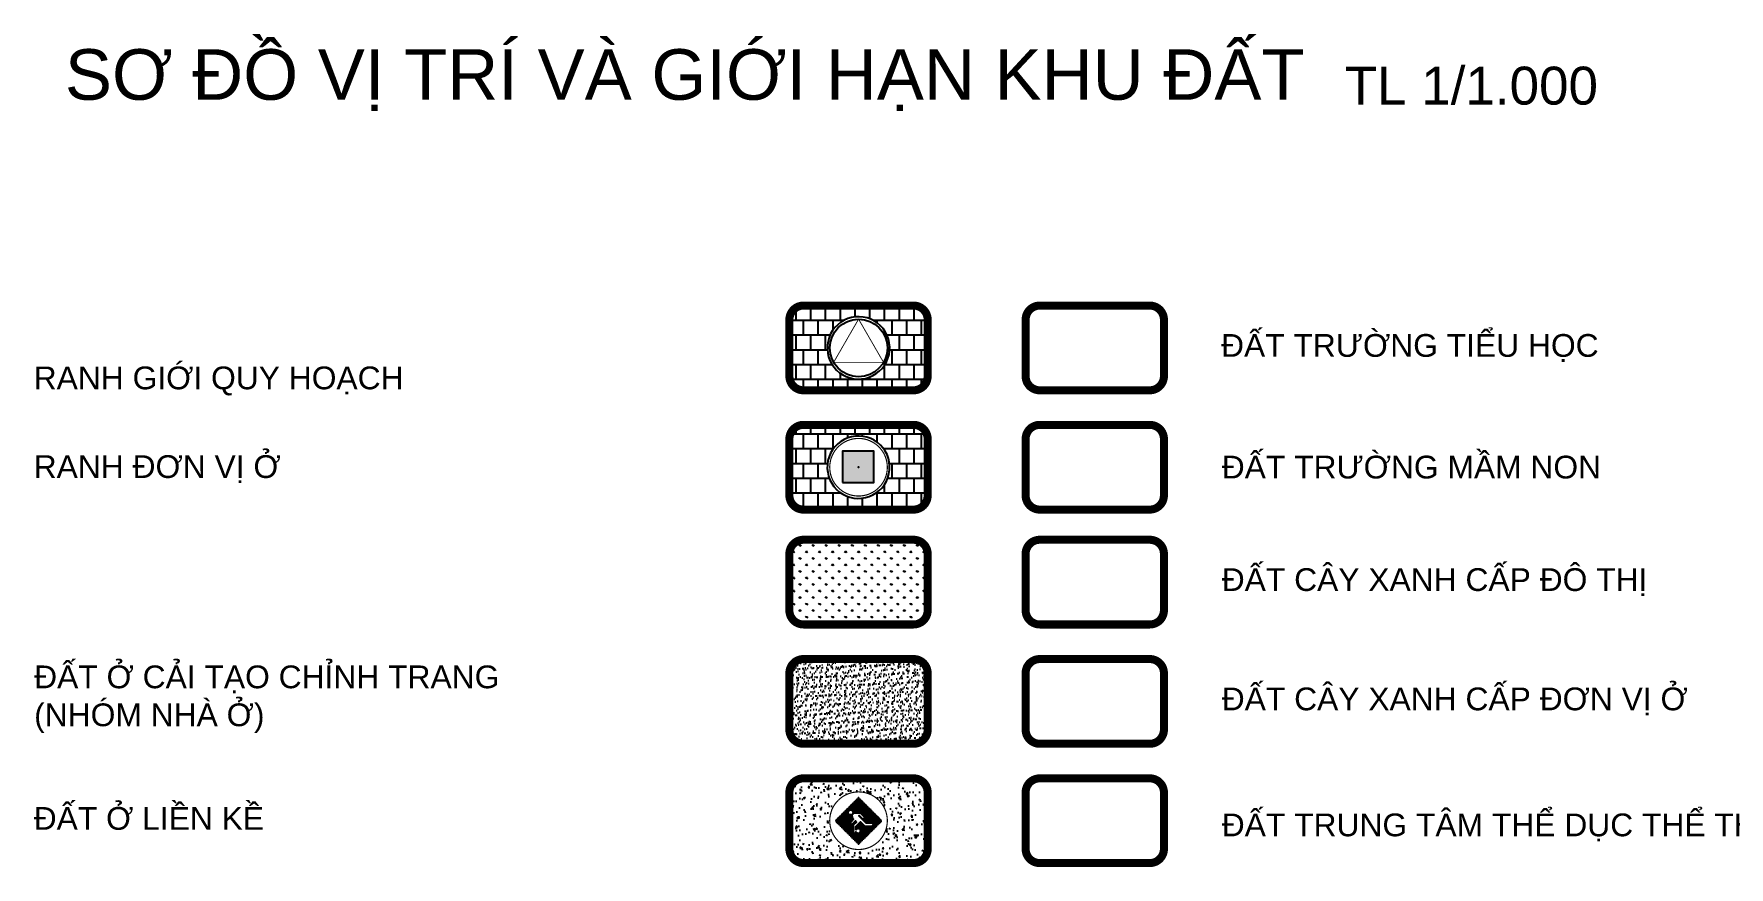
# Model space of a CAD drawing. Header units: millimetres. Extents: x 612557 to 613119, y 1207582 to 1207928.
# Drawn here: x 612713.2 to 612847.3, y 1207659.5 to 1207725.4 of the extents above; entities that cross this region are included whole.
import ezdxf

# ---------------------------------------------------------------- set-up
doc = ezdxf.new("R2010")
doc.units = ezdxf.units.MM
doc.header["$MEASUREMENT"] = 0
doc.set_wipeout_variables(frame=1)
doc.linetypes.add('ACAD_ISO03W100', pattern=[30, 12, -18])
doc.linetypes.add('HIDDEN', pattern=[0.375, 0.25, -0.125])
for name, color, linetype in [('0-KI HIEU CONG TRINH', 7, 'Continuous'), ('3a- Dat truong THCS_TH_MN', 15, 'Continuous'), ('4a- Dat cay xanh do thi', 72, 'Continuous'), ('4a-Dat cay xanh DVO', 76, 'Continuous'), ('4a-Dat trung tam TDTT', 94, 'Continuous'), ('VS 1.5', 7, 'ACAD_ISO03W100')]:
    doc.layers.add(name, color=color, linetype=linetype)
doc.layers.add('MASTER - TEXT GHI CHU', color=7, linetype='Continuous', lineweight=9)
doc.styles.add('arial', font='arial.ttf')
doc.styles.get("Standard").update_dxf_attribs({"font": 'arial.ttf'})

# ---------------------------------------------------------------- blocks, each defined once
blk = doc.blocks.new('TTTDTT')
blk.add_wipeout([(2.499999999972261, -2.2737367544323206e-13), (2.4802867532589525, 0.31333308390708225), (2.4214579027948284, 0.6217247179050531), (2.3244412146950713, 0.9203113817013246), (2.1907667000855335, 1.204384185240798), (2.022542485914983, 1.4694631307147725), (1.822421568533628, 1.7113677648026453), (1.5935599743543216, 1.926283106918035), (1.3395669874325906, 2.1108198137315677), (1.0644482289008015, 2.2620676311399146), (0.7725424859290799, 2.3776412907114803), (0.4684532864589533, 2.4557181267944523), (0.15697629882151937, 2.4950668210429834), (-0.15697629882151848, 2.4950668210429834), (-0.4684532864589524, 2.4557181267944523), (-0.772542485929079, 2.3776412907114803), (-1.0644482289008006, 2.2620676311399146), (-1.3395669874325897, 2.1108198137315677), (-1.5935599743543207, 1.926283106918035), (-1.8224215685336271, 1.7113677648026453), (-2.022542485914982, 1.4694631307147725), (-2.1907667000855326, 1.204384185240798), (-2.3244412146950704, 0.9203113817013246), (-2.4214579027948275, 0.6217247179050531), (-2.4802867532589516, 0.31333308390708225), (-2.49999999997226, -2.4158453015843406e-13), (-2.4802867532589516, -0.3133330839075512), (-2.4214579027948275, -0.6217247179055363), (-2.3244412146950704, -0.9203113817018078), (-2.1907667000855326, -1.204384185241267), (-2.022542485914982, -1.4694631307152406), (-1.8224215685336271, -1.7113677648031143), (-1.5935599743543207, -1.9262831069185036), (-1.3395669874325897, -2.1108198137320353), (-1.0644482289008006, -2.262067631140383), (-0.772542485929079, -2.377641290711949), (-0.4684532864589524, -2.455718126794921), (-0.15697629882151848, -2.4950668210434515), (0.15697629882151937, -2.4950668210434515), (0.4684532864589533, -2.455718126794921), (0.7725424859290799, -2.377641290711949), (1.0644482289008015, -2.262067631140383), (1.3395669874325906, -2.1108198137320353), (1.5935599743543216, -1.9262831069184898), (1.822421568533628, -1.7113677648031143), (2.022542485914983, -1.4694631307152264), (2.1907667000855335, -1.2043841852412522), (2.3244412146950713, -0.9203113817017936), (2.4214579027948284, -0.6217247179055221), (2.4802867532589525, -0.3133330839075361)])
at = {"linetype": 'ByBlock', "lineweight": -2}
h = blk.add_hatch(dxfattribs=at)
h.set_pattern_fill('ANSI31', color=3, scale=0.5658384673632142, angle=315, style=0)
h.set_pattern_definition([(0, (-50.18716865107081, -40.54351687902886), (2.829192336816071e-17, 0.07072980842040177), [])])
h.paths.add_polyline_path([(0, -2.042163254612348), (2.042163254612205, -2.415845301584341e-13), (0, 2.042163254611864), (-2.042163254612205, -2.415845301584341e-13)])
edge = h.paths.add_edge_path(flags=0)
edge.add_line((-0.5695410523499049, 0.481008636248248), (-0.5589908754086537, 0.2753958474855835))
edge.add_line((-0.5589908754086537, 0.2753958474855835), (-0.4218330304734081, 0.1383200292060422))
edge.add_line((-0.4218330304729534, 0.1383200292060422), (-0.6803213756693367, -0.1147418646556417))
edge.add_arc((-0.6045435877854288, -0.1921445691637729), 0.108321058902696, 134.3922374103722, 319.5916559339386)
edge.add_line((-0.5220631768520434, -0.2623616156272419), (-0.2741263947718835, -0.01984365445748892))
edge.add_line((-0.2741263947714287, -0.01984365445747471), (-0.1897222068919291, -0.1200143003300553))
edge.add_line((-0.1897222068923838, -0.1200143003300553), (-0.4534849474716793, -0.3888925625579418))
edge.add_line((-0.4534849474716793, -0.388892562557956), (-0.4534849474716793, -0.9846430634618457))
edge.add_arc((-0.3400667333726233, -0.9846430634618457), 0.1134182140989601, 180, 360)
edge.add_line((-0.2266485192735672, -0.9846430634618457), (-0.2266485192735672, -0.9517799579427333))
edge.add_arc((-0.02200579038753858, -0.8817764124790131), 0.2162848650817867, 198.8846313210254, 521.1153686789747)
edge.add_line((-0.2266485192735672, -0.8117728670152928), (-0.2266485192735672, -0.4890632084305224))
edge.add_line((-0.2266485192735672, -0.4890632084305224), (0.1742720662409738, -0.09365306061488354))
edge.add_line((0.1742720662409738, -0.09365306061488354), (0.5540909116984949, -0.4627029073722611))
edge.add_line((0.5540909116984949, -0.4627029073722611), (1.150196008412422, -0.4627029073722611))
edge.add_arc((1.150196008412877, -0.3229913405838403), 0.1397115667884261, 270, 450)
edge.add_line((1.150196008412877, -0.1832797737954195), (0.6437694949613615, -0.1832797737954195))
edge.add_line((0.6437694949613615, -0.1832797737954195), (0.02128826280659268, 0.4335595311491005))
edge.add_line((0.02128826280659268, 0.4335595311491005), (0.04400766893786567, 0.4579843217283752))
edge.add_line((0.04400766893786567, 0.4579843217283752), (0.3167987466854356, 0.1856748609148156))
edge.add_arc((0.3972940235989881, 0.2664069451291482), 0.1140050833385117, 225.0841547552878, 410.5803588370967)
edge.add_line((0.4696867238189952, 0.354477689317406), (0.1742720662409738, 0.6497171912604642))
edge.add_line((0.1742720662409738, 0.6497171912604642), (-0.4112828535321569, 0.6497171912604642))
edge.add_line((-0.4112828535321569, 0.6497171912604642), (-0.5695410523499049, 0.481008636248248))
edge = h.paths.add_edge_path(flags=0)
edge.add_arc((-0.6855971572276758, 0.7182551004003699), 0.2162848650817862, 0, 180)
edge.add_arc((-0.6855971572276758, 0.7182551004003699), 0.2162848650817862, 180, 360)
at = {"color": 3, "linetype": 'ByBlock', "lineweight": -2, "const_width": 0.1}
blk.add_lwpolyline([(-2.49999999997226, -2.273736754432321e-13, 1), (2.49999999997226, -2.273736754432321e-13, 1)], format="xyb", close=True, dxfattribs=at)
at = {"color": 3, "linetype": 'ByBlock', "lineweight": -2, "const_width": 0.02829192336816071}
blk.add_lwpolyline([(0, -2.042163254612348), (2.042163254612205, -2.415845301584341e-13), (0, 2.042163254611864), (-2.042163254612205, -2.415845301584341e-13)], close=True, dxfattribs=at)
at = {"color": 3, "linetype": 'ByBlock', "lineweight": -2}
blk.add_lwpolyline([(-0.2266485192735672, -0.8117728670152928), (-0.2266485192735672, -0.4890632084305224), (0.1742720662409738, -0.09365306061488354), (0.5540909116984949, -0.4627029073722611), (1.150196008412877, -0.4627029073722611, 0.9999999999999998), (1.150196008412877, -0.1832797737954195), (0.6437694949613615, -0.1832797737954195), (0.02128826280659268, 0.4335595311491005), (0.04400766893786567, 0.4579843217283752), (0.3167043065595863, 0.1857691343050618, 1.049766492501742), (0.4696867238189952, 0.354477689317406), (0.1742720662409738, 0.6497171912604642), (-0.4112828535321569, 0.6497171912604642), (-0.5695410523499049, 0.481008636248248), (-0.5589908754086537, 0.2753958474855835), (-0.4218330304729534, 0.1383200292060422), (-0.6803213756693367, -0.1147418646556417, 1.046434909859009), (-0.5220631768520434, -0.2623616156272419), (-0.2741263947714287, -0.01984365445747471), (-0.1897222068923838, -0.1200143003300553), (-0.4534849474716793, -0.388892562557956), (-0.4534849474716793, -0.9846430634618457, 0.9999999999999998), (-0.2266485192735672, -0.9846430634618457), (-0.2266485192735672, -0.9517799579427333, 6.012946789760388)], format="xyb", close=True, dxfattribs=at)
blk.add_circle((-0.6855971572276758, 0.7182551004003699), 0.2162848650817862, dxfattribs=at)
blk = doc.blocks.new('MN')
at = {"color": 7, "ltscale": 10}
blk.add_wipeout([(1.3625205006658319, 2.3388450657372353), (1.0586416046783254, 2.491171673995461), (0.7380672982012881, 2.604211016623651), (0.40585322960701326, 2.676180396005817), (0.06723861305890784, 2.705944811958787), (-0.2724363967761258, 2.6930348616619586), (-0.6078149216403804, 2.6376541428667917), (-0.93360784219374, 2.5406760426104844), (-1.2446772092991991, 2.4036299634109746), (-1.536117273393345, 2.2286772038300526), (-1.8033318503490248, 2.0185768733501854), (-2.0421068068939072, 1.7766423798442075), (-2.248676519034482, 1.5066891744377582), (-2.4197832592750124, 1.2129745810684867), (-2.5527285720013273, 0.9001306537347373), (-2.645415830260355, 0.5730911282267321), (-2.6963833004957243, 0.2370136134534544), (-2.704827195329472, -0.10280174758604232), (-2.670614349525509, -0.44099586370403987), (-2.594284320105449, -0.7722352116602318), (-2.4770408772450483, -1.0912959490018554), (-2.320733020127298, -1.3931462972831676), (-2.12782581669991, -1.6730258965094946), (-1.9013615292453543, -1.9265208774067526), (-1.6449116345465773, -2.149633473523711), (-1.362520500764367, -2.338845065776626), (-1.0586416046981069, -2.49117167403485), (-0.7380672982210698, -2.6042110166630437), (-0.4058532296071069, -2.6761803960452073), (-0.067238613059001, -2.705944811958801), (0.2724363967563442, -2.6930348617013475), (0.6078149216205988, -2.6376541429061833), (0.9336078421936469, -2.5406760426104995), (1.2446772092794176, -2.403629963410989), (1.5361172733735635, -2.228677203830067), (1.803331850329243, -2.0185768733501996), (2.0421068068938135, -1.7766423798442217), (2.2486765190343876, -1.5066891744771493), (2.4197832592749178, -1.2129745811078774), (2.5527285720012336, -0.900130653774128), (2.6454158302602604, -0.5730911282661229), (2.696383300495632, -0.237013613492846), (2.7048271953293797, 0.10280174754665161), (2.6706143495254158, 0.44099586366464916), (2.5942843201053547, 0.7722352116208411), (2.477040877244955, 1.0912959489624647), (2.3207330201075154, 1.3931462972831534), (2.1278258166998163, 1.6730258964701035), (1.9013615292255726, 1.9265208773673619), (1.644911634526795, 2.14963347348432)], dxfattribs=at)
blk.add_hatch(color=7).paths.add_polyline_path([(-1.386389373517432, -1.330541396317003), (1.335935560832695, -1.330541396317003), (1.335935560832695, 1.391783537943425), (-1.386389373517432, 1.391783537943425)])
blk.add_lwpolyline([(1.362520500662413, 2.338845065639802), (1.058641604739478, 2.491171673808822), (0.7380672981676071, 2.604211016511073), (0.405853229647164, 2.676180395942026), (0.06723861307818879, 2.705944811716478), (-0.2724363968118269, 2.693034861595208), (-0.607814921658246, 2.637654142740132), (-0.9336078422211358, 2.540676042385627), (-1.244677209251222, 2.403629963340208), (-1.536117273427408, 2.228677203850467), (-1.803331850301674, 2.018576873270405), (-2.042106806896754, 1.776642379710665), (-2.248676519078799, 1.506689174470637), (-2.419783259306769, 1.212974580940127), (-2.552728572007254, 0.9001306537704323), (-2.645415830254024, 0.5730911282782074), (-2.696383300434263, 0.2370136133869067), (-2.704827195329472, -0.1028017476857599), (-2.670614349518473, -0.4409958637551483), (-2.594284320100087, -0.7722352116414726), (-2.477040877275158, -1.091295948978455), (-2.320733020143052, -1.393146297334113), (-2.12782581666761, -1.673025896582502), (-1.901361529318365, -1.92652087741827), (-1.644911634537493, -2.149633473578575), (-1.362520500718801, -2.338845065882126), (-1.058641604706281, -2.491171674051145), (-0.7380672982239957, -2.604211016753396), (-0.4058532296139674, -2.67618039618435), (-0.06723861313457746, -2.705944811958801), (0.2724363967554382, -2.693034861837532), (0.6078149216018573, -2.637654142982456), (0.9336078421647471, -2.54067604262795), (1.244677209284873, -2.403629963582532), (1.536117273371019, -2.22867720409279), (1.803331850335326, -2.018576873512728), (2.042106806840366, -1.776642379952989), (2.248676519022411, -1.50668917471296), (2.41978325925038, -1.212974581182451), (2.552728572040451, -0.9001306540127558), (2.645415830287675, -0.5730911285205309), (2.6963833005575, -0.2370136136292302), (2.704827195273083, 0.1028017474434364), (2.670614349552125, 0.4409958635128248), (2.594284320043698, 0.7722352113991491), (2.477040877218769, 1.091295948736132), (2.320733020086664, 1.393146297091789), (2.127825816700806, 1.673025896340178), (1.901361529261976, 1.926520877175946), (1.644911634481105, 2.149633473336252)], close=True, dxfattribs=at)
at = {"color": 7, "const_width": 0.1}
blk.add_lwpolyline([(1.397140916496028, -2.075981005798951, 162.2123462283649), (1.34553159197867, -2.109694711697472, 0.0061647588685523)], format="xyb", close=True, dxfattribs=at)
at = {"color": 7}
blk.add_lwpolyline([(-1.386389373517432, -1.330541396317003), (1.335935560832695, -1.330541396317003), (1.335935560832695, 1.391783537943425), (-1.386389373517432, 1.391783537943425)], close=True, dxfattribs=at)
blk.add_point((0.004193385937924177, 9.930985811479331e-09), dxfattribs=at)
blk = doc.blocks.new('TIH')
at = {"color": 7, "ltscale": 10}
blk.add_wipeout([(1.35832712067123, 2.3388450598339876), (1.054448224748335, 2.491171668003017), (0.733873918176513, 2.604211010705267), (0.40165984965609164, 2.6761803901362278), (0.06304523308709736, 2.705944805910674), (-0.2766297768031118, 2.693034855789403), (-0.612008301649371, 2.63765413693433), (-0.9378012222124718, 2.5406760365798187), (-1.2488705892425815, 2.4036299575343962), (-1.540310653418923, 2.228677198044654), (-1.8075252302931841, 2.0185768674645788), (-2.0463001868881907, 1.7766423739048331), (-2.2528698990703218, 1.5066891686648), (-2.423976639298045, 1.2129745751342798), (-2.5569219519984134, 0.9001306479645717), (-2.649609210245437, 0.5730911224723325), (-2.7005766804256948, 0.23701360758102386), (-2.709020575320665, -0.102801753491649), (-2.674807729510007, -0.4409958695610534), (-2.598477700091597, -0.7722352174473857), (-2.481234257266537, -1.0912959547843775), (-2.3249264001341596, -1.3931463031400435), (-2.1320191966587734, -1.6730259023884497), (-1.905554909309583, -1.926520883224215), (-1.6491050145288975, -2.1496334793845313), (-1.3667138807101205, -2.338845071688087), (-1.062834984697475, -2.491171679857116), (-0.7422606782154036, -2.6042110225593667), (-0.41004660960523104, -2.676180401990327), (-0.0714319931259881, -2.7059448177647742), (0.26824301676422113, -2.6930348676435023), (0.6036215416104804, -2.637654148788429), (0.9294144621735811, -2.5406760484339186), (1.2404838292934421, -2.4036299693884944), (1.5319238933800323, -2.2286772098987524), (1.7991384703440443, -2.018576879318677), (2.0379134268492995, -1.7766423857589326), (2.244483139031431, -1.506689180518899), (2.4155898792591537, -1.2129745869883788), (2.548535192049274, -0.9001306598186707), (2.6412224502962975, -0.5730911343264316), (2.692189920566307, -0.2370136194351229), (2.700633815281775, 0.10280174163754996), (2.666420969560868, 0.44099585770695526), (2.5900909400527063, 0.7722352055932866), (2.472847497227647, 1.0912959429302793), (2.3165396400952685, 1.3931462912859436), (2.1236324367096344, 1.6730258905343511), (1.8971681492706924, 1.9265208713701165), (1.6407182544900076, 2.1496334675304327)], dxfattribs=at)
blk.add_lwpolyline([(1.35832712067122, 2.338845059833986), (1.054448224748739, 2.49117166800302), (0.7338739181768688, 2.604211010705271), (0.4016598496564256, 2.676180390136224), (0.06304523308745047, 2.705944805910676), (-0.2766297768030199, 2.693034855789406), (-0.6120083016489843, 2.63765413693433), (-0.9378012222123289, 2.540676036579811), (-1.248870589242415, 2.403629957534392), (-1.540310653418601, 2.22867719804465), (-1.807525230292867, 2.018576867464574), (-2.046300186887947, 1.776642373904835), (-2.252869899069992, 1.506689168664792), (-2.423976639297962, 1.212974575134282), (-2.556921951997992, 0.9001306479645734), (-2.649609210245217, 0.5730911224723343), (-2.700576680425456, 0.2370136075810194), (-2.709020575320665, -0.1028017534916472), (-2.674807729509666, -0.4409958695610499), (-2.59847770009128, -0.7722352174473883), (-2.481234257266351, -1.091295954784385), (-2.324926400133791, -1.393146303140043), (-2.132019196658348, -1.673025902388446), (-1.905554909309558, -1.926520883224214), (-1.649105014528686, -2.149633479384534), (-1.366713880709995, -2.338845071688084), (-1.062834984697474, -2.491171679857118), (-0.7422606782151888, -2.604211022559369), (-0.4100466096051605, -2.676180401990322), (-0.07143199312577053, -2.705944817764774), (0.2682430167642451, -2.693034867643505), (0.6036215416106643, -2.637654148788428), (0.9294144621740088, -2.540676048433923), (1.24048382929368, -2.403629969388504), (1.531923893380281, -2.228677209898763), (1.799138470344133, -2.018576879318687), (2.037913426849627, -1.776642385758933), (2.244483139031672, -1.506689180518904), (2.415589879259187, -1.212974586988381), (2.548535192049258, -0.9001306598186716), (2.641222450296482, -0.5730911343264324), (2.692189920566307, -0.2370136194351318), (2.70063381528189, 0.1028017416375491), (2.666420969560932, 0.4409958577069517), (2.59009094005296, 0.7722352055932902), (2.472847497228031, 1.091295942930273), (2.316539640095471, 1.393146291285944), (2.123632436710068, 1.673025890534348), (1.897168149270783, 1.926520871370116), (1.640718254490366, 2.149633467530435)], close=True, dxfattribs=at)
at = {"color": 7, "const_width": 0.1}
blk.add_lwpolyline([(-2.5, 0, 1), (2.5, 0, 1)], format="xyb", close=True, dxfattribs=at)
at = {"color": 7, "const_width": 0.07709582033222802}
blk.add_lwpolyline([(0, 2.5), (-2.165063509461106, -1.25), (2.165063509461106, -1.25)], close=True, dxfattribs=at)
at = {"color": 7}
blk.add_circle((0, 0), 2.499999999999998, dxfattribs=at)
blk = doc.blocks.new('fhh')
at = {"layer": '3a- Dat truong THCS_TH_MN'}
h = blk.add_hatch(dxfattribs=at)
h.set_pattern_fill('AR-B88', color=256, scale=0.9025290817394853, style=0)
h.set_pattern_definition([(0, (24628.90749833826, 741.6437368253246), (0, 7.220232653915836), []), (90, (24628.90749833826, 741.6437368253246), (-3.610116326957941, 7.220232653915836), [7.220232653915836, -7.220232653915836])])
edge = h.paths.add_edge_path()
edge.add_line((496.4329159609042, 55.8074019132182), (550.3036102805273, 55.8074019132182))
edge.add_arc((550.3036102820188, 62.71689531672746), 6.909493403336365, 269.9999999880526, 359.9999999880526)
edge.add_line((557.213103685528, 62.71689531486481), (557.213103685528, 90.35486893253263))
edge.add_arc((550.3036102796905, 90.35486893262714), 6.90949340549754, 0, 89.9999999940263)
edge.add_line((550.3036102806218, 97.26436233893037), (496.4329159609987, 97.26436233893037))
edge.add_arc((496.4329159604385, 90.3548689307645), 6.909493407658715, 89.9999999940263, 179.9999999880526)
edge.add_line((489.5234225541353, 90.35486893262714), (489.5234225541353, 62.71689531495933))
edge.add_arc((496.4329159581102, 62.71689531765878), 6.909493404056756, 180.0000000238949, 270.0000000238949)
h = blk.add_hatch(dxfattribs=at)
h.set_pattern_fill('AR-B88', color=256, scale=0.9025290817394853, style=0)
h.set_pattern_definition([(0, (24628.90749833826, 743.8156270701438), (0, 7.220232653915836), []), (90, (24628.90749833826, 743.8156270701438), (-3.610116326957941, 7.220232653915836), [7.220232653915836, -7.220232653915836])])
edge = h.paths.add_edge_path()
edge.add_line((496.4329159609042, -2.571978798136115), (550.3036102805273, -2.571978798136115))
edge.add_arc((550.3036102834158, 4.337514603510499), 6.90949340189558, 269.9999999761051, 359.9999999761051)
edge.add_line((557.213103685528, 4.337514600716531), (557.213103685528, 31.97548822126591))
edge.add_arc((550.3036102810875, 31.97548822127283), 6.909493404056756, 0, 90.00000000597372)
edge.add_line((550.3036102806218, 38.88498162478209), (496.4329159609987, 38.88498162478209))
edge.add_arc((496.4329159590416, 31.97548821941018), 6.909493404777148, 89.99999998207883, 179.9999999880526)
edge.add_line((489.5234225541353, 31.97548822127283), (489.5234225541353, 4.337514600723452))
edge.add_arc((496.4329159567133, 4.337514605373144), 6.909493402615973, 180.0000000358423, 270.0000000358424)
at = {"layer": '4a- Dat cay xanh do thi'}
h = blk.add_hatch(dxfattribs=at)
h.set_pattern_fill('GRASS', color=256, scale=4.512645408697426, style=0)
h.set_pattern_definition([(90, (24628.39001549315, 748.1432203100994), (-3.190922168738467, 3.190922168738447), [0.8461210141307617, -5.535723327858777]), (44.99999999999999, (24628.39001549315, 748.1432203100994), (-3.190922169580289, 3.19092216958027), [0.8461210141307619, -3.666524394566635]), (135, (24628.39001549315, 748.1432203100994), (-3.19092216958029, -3.19092216958027), [0.8461210141307651, -3.666524394566643])])
edge = h.paths.add_edge_path()
edge.add_line((496.4329159618355, -58.79565652925521), (550.3036102814586, -58.79565652925521))
edge.add_arc((550.3036102820188, -51.88616312574595), 6.909493403336365, 269.9999999940263, 359.9999999880526)
edge.add_line((557.213103685528, -51.8861631276086), (557.213103685528, -24.24818950705922))
edge.add_arc((550.3036102810875, -24.2481895070523), 6.909493404056756, 0, 90)
edge.add_line((550.3036102810875, -17.33869610354304), (496.432915960744, -17.33869610354304))
edge.add_arc((496.4329159590416, -24.24818950891495), 6.909493404777148, 89.99999998207883, 179.9999999880526)
edge.add_line((489.5234225541353, -24.2481895070523), (489.5234225541353, -51.88616312760168))
edge.add_arc((496.4329159590416, -51.88616312481463), 6.909493404777148, 180.0000000238949, 270.0000000238949)
at = {"layer": '4a-Dat cay xanh DVO'}
h = blk.add_hatch(dxfattribs=at)
h.set_pattern_fill('AR-SAND', color=256, scale=1.692242028261535, angle=45, style=0)
h.set_pattern_definition([(82.50000000000001, (24628.39001549315, 750.31511055585), (-2.381006844129974, 2.230251666933768), [0, -2.5722078829575, 0, -2.876811448044566, 0, -2.74989329592496]), (52.49999999999993, (24628.39001549315, 750.31511055585), (-1.259260770483678, 5.49467556351781), [0, -1.38763846317445, 0, -2.318371578718291, 0, -0.8884270648373]), (12.5, (24626.91820264235, 748.8432977078483), (3.719597514934103, 3.733140714476535), [0, -0.8461210141307676, 0, -3.046035650870764, 0, -3.976768766414609]), (2.499999999999996, (24626.91820264235, 748.8432977078483), (2.546895603467719, 4.647341416853394), [0, -0.4230605070653838, 0, -1.996845593348611, 0, -2.284526738153073])])
edge = h.paths.add_edge_path()
edge.add_line((496.4329159609042, -117.1750372406095), (550.3036102812476, -117.1750372406095))
edge.add_arc((550.3036102834158, -110.2655438389629), 6.90949340189558, 269.9999999820788, 359.9999999761051)
edge.add_line((557.213103685528, -110.2655438417569), (557.213103685528, -82.6275702212075))
edge.add_arc((550.3036102810875, -82.62757022120059), 6.909493404056756, 0, 90)
edge.add_line((550.3036102810875, -75.71807681769133), (496.432915960744, -75.71807681769133))
edge.add_arc((496.4329159590416, -82.62757022306323), 6.909493404777148, 89.99999998207883, 179.9999999880526)
edge.add_line((489.5234225541353, -82.62757022120059), (489.5234225541353, -110.26554384175))
edge.add_arc((496.4329159567133, -110.2655438371003), 6.909493402615973, 180.0000000358423, 270.0000000358424)
at = {"layer": '4a-Dat trung tam TDTT'}
h = blk.add_hatch(dxfattribs=at)
h.set_pattern_fill('AR-CONC', color=256, scale=1.353793622609228, style=0)
h.set_pattern_definition([(49.99999999999994, (24628.39001549315, 752.4870008090511), (9.710222609564303, -0.8495344014455011), [1.015345216956918, -11.16879738652609]), (355, (24628.39001549315, 752.4870008090511), (-1.878406705738048, 10.18312913579898), [0.8122761735655367, -8.935037909220902]), (100.4514, (24629.19920068653, 752.4162063328549), (7.831823115840498, 9.3335885521674), [0.8629106272589924, -9.492017197683525]), (46.1842, (24628.39001549315, 755.1945880521089), (14.44824125416182, -2.240785860191889), [1.523017825435372, -16.7531960797891]), (96.6356, (24629.59403547412, 755.0078551424667), (12.65340410062521, 13.18754561294689), [1.294365981502315, -14.23802352215217]), (351.1842, (24628.39001549315, 755.1945880521089), (12.6533938061744, 13.1875554959772), [1.218414260348305, -13.40255686383136]), (20.99999999999998, (24629.74380911514, 754.5176912397146), (8.080889604484474, -5.450628865247345), [1.015345216956921, -11.16879738652611]), (326.0000000000001, (24629.74380911514, 754.5176912397146), (3.293987446384848, 9.817035064192183), [0.8122761735655358, -8.935037909220897]), (71.4514, (24630.41721629398, 754.0634717354551), (11.37488036145583, 4.366397295429176), [0.8629106272589994, -9.4920171976836]), (37.49999999999998, (24628.39001549315, 752.4870008090511), (0.1646193458039902, 4.506695763226356), [0, -8.826734419412157, 0, -9.07041727148182, 0, -8.968882749786127]), (7.49999999999994, (24628.39001549315, 752.4870008090511), (3.561418620919403, 5.339520602287242), [0, -5.171491638367224, 0, -8.62366537602073, 0, -3.418328897088283]), (327.5, (24625.37105571479, 752.4870008090511), (7.226854096959291, -0.3053464151277234), [0, -3.384484056523069, 0, -10.55959025635194, 0, -14.01176399400548]), (317.5, (24624.01726209372, 752.4870008090511), (7.895137168496277, 1.355214866729002), [0, -4.399829273479988, 0, -7.012650965115793, 0, -9.95038312617782])])
edge = h.paths.add_edge_path()
edge.add_line((496.4329159618355, -175.5544179519638), (550.3036102814586, -175.5544179519638))
edge.add_arc((550.3036102834158, -168.6449245503172), 6.90949340189558, 269.9999999820788, 359.9999999761051)
edge.add_line((557.213103685528, -168.6449245531112), (557.213103685528, -141.0069509325618))
edge.add_arc((550.3036102810875, -141.0069509325549), 6.909493404056756, 0, 90)
edge.add_line((550.3036102810875, -134.0974575290456), (496.4329159614644, -134.0974575290456))
edge.add_arc((496.4329159595072, -141.0069509344175), 6.909493404777148, 89.99999998207883, 179.9999999880526)
edge.add_line((489.5234225541353, -141.0069509325549), (489.5234225541353, -168.6449245531043))
edge.add_arc((496.4329159571789, -168.6449245484546), 6.909493403336365, 180.0000000358423, 270.0000000358424)
at = {"layer": '3a- Dat truong THCS_TH_MN', "const_width": 3.948564732610248, "flags": 128}
for points in [[(496.4329159609042, 55.8074019132182), (550.3036102806218, 55.8074019132182, 0.4142135623730951), (557.213103685528, 62.71689531486481), (557.213103685528, 90.35486893262714, 0.4142135623730951), (550.3036102806218, 97.26436233893037), (496.4329159609042, 97.26436233893037, 0.4142135623730951), (489.5234225541353, 90.35486893262714), (489.5234225541353, 62.71689531486481, 0.4142135623730951)], [(496.4329159609042, -2.571978798136115), (550.3036102806218, -2.571978798136115, 0.4142135623730951), (557.213103685528, 4.337514600716531), (557.213103685528, 31.97548822127283, 0.4142135623730951), (550.3036102806218, 38.88498162478209), (496.4329159609042, 38.88498162478209, 0.4142135623730951), (489.5234225541353, 31.97548822127283), (489.5234225541353, 4.337514600716531, 0.4142135623730951)]]:
    blk.add_lwpolyline(points, format="xyb", close=True, dxfattribs=at)
at = {"layer": '3a- Dat truong THCS_TH_MN', "linetype": 'HIDDEN', "ltscale": 10, "const_width": 3.948564732610248, "flags": 128}
for points in [[(612.0694545581937, 55.8074019132182), (665.9401488779113, 55.8074019132182, 0.4142135623730951), (672.8496422846802, 62.71689531486481), (672.8496422846802, 90.35486893262714, 0.4142135623730951), (665.9401488779113, 97.26436233893037), (612.0694545581937, 97.26436233893037, 0.4142135623730951), (605.1599611532874, 90.35486893262714), (605.1599611532874, 62.71689531486481, 0.4142135623730951)], [(612.0694545581937, -2.571978798136115), (665.9401488779113, -2.571978798136115, 0.4142135623730951), (672.8496422846802, 4.337514600716531), (672.8496422846802, 31.97548822127283, 0.4142135623730951), (665.9401488779113, 38.88498162478209), (612.0694545581937, 38.88498162478209, 0.4142135623730951), (605.1599611532874, 31.97548822127283), (605.1599611532874, 4.337514600716531, 0.4142135623730951)]]:
    blk.add_lwpolyline(points, format="xyb", close=True, dxfattribs=at)
at = {"layer": '4a- Dat cay xanh do thi', "const_width": 3.948564732610248, "flags": 128}
blk.add_lwpolyline([(496.4329159618355, -58.79565652925521), (550.3036102810875, -58.79565652925521, 0.4142135623730951), (557.213103685528, -51.8861631276086), (557.213103685528, -24.2481895070523, 0.4142135623730951), (550.3036102810875, -17.33869610354304), (496.4329159609042, -17.33869610354304, 0.4142135623730951), (489.5234225541353, -24.2481895070523), (489.5234225541353, -51.8861631276086, 0.4142135623730951)], format="xyb", close=True, dxfattribs=at)
at = {"layer": '4a- Dat cay xanh do thi', "linetype": 'HIDDEN', "ltscale": 10, "const_width": 3.948564732610248, "flags": 128}
blk.add_lwpolyline([(612.0694545567967, -58.79565652925521), (665.9401488779113, -58.79565652925521, 0.4142135623730951), (672.8496422846802, -51.8861631276086), (672.8496422846802, -24.2481895070523, 0.4142135623730951), (665.9401488779113, -17.33869610354304), (612.0694545567967, -17.33869610354304, 0.4142135623730951), (605.1599611542188, -24.2481895070523), (605.1599611542188, -51.8861631276086, 0.4142135623730951)], format="xyb", close=True, dxfattribs=at)
at = {"layer": '4a-Dat cay xanh DVO', "const_width": 3.948564732610248, "flags": 128}
blk.add_lwpolyline([(496.4329159609042, -117.1750372406095), (550.3036102810875, -117.1750372406095, 0.4142135623730951), (557.213103685528, -110.2655438417569), (557.213103685528, -82.62757022120059, 0.4142135623730951), (550.3036102810875, -75.71807681769133), (496.4329159609042, -75.71807681769133, 0.4142135623730951), (489.5234225541353, -82.62757022120059), (489.5234225541353, -110.2655438417569, 0.4142135623730951)], format="xyb", close=True, dxfattribs=at)
at = {"layer": '4a-Dat cay xanh DVO', "linetype": 'HIDDEN', "ltscale": 10, "const_width": 3.948564732610248, "flags": 128}
blk.add_lwpolyline([(612.0694545567967, -117.1750372406095), (665.9401488779113, -117.1750372406095, 0.4142135623730951), (672.8496422846802, -110.2655438417569), (672.8496422846802, -82.62757022120059, 0.4142135623730951), (665.9401488779113, -75.71807681769133), (612.0694545567967, -75.71807681769133, 0.4142135623730951), (605.1599611542188, -82.62757022120059), (605.1599611542188, -110.2655438417569, 0.4142135623730951)], format="xyb", close=True, dxfattribs=at)
at = {"layer": '4a-Dat trung tam TDTT', "const_width": 3.948564732610248, "flags": 128}
blk.add_lwpolyline([(496.4329159618355, -175.5544179519638), (550.3036102810875, -175.5544179519638, 0.4142135623730951), (557.213103685528, -168.6449245531112), (557.213103685528, -141.0069509325549, 0.4142135623730951), (550.3036102810875, -134.0974575290456), (496.4329159618355, -134.0974575290456, 0.4142135623730951), (489.5234225541353, -141.0069509325549), (489.5234225541353, -168.6449245531112, 0.4142135623730951)], format="xyb", close=True, dxfattribs=at)
at = {"layer": '4a-Dat trung tam TDTT', "linetype": 'HIDDEN', "ltscale": 10, "const_width": 3.948564732610248, "flags": 128}
blk.add_lwpolyline([(612.0694545567967, -175.5544179519638), (665.9401488779113, -175.5544179519638, 0.4142135623730951), (672.8496422846802, -168.6449245531112), (672.8496422846802, -141.0069509325549, 0.4142135623730951), (665.9401488779113, -134.0974575290456), (612.0694545567967, -134.0974575290456, 0.4142135623730951), (605.1599611542188, -141.0069509325549), (605.1599611542188, -168.6449245531112, 0.4142135623730951)], format="xyb", close=True, dxfattribs=at)
at = {"layer": 'MASTER - TEXT GHI CHU', "color": 7, "char_height": 11.13861386138614, "width": 560, "attachment_point": 4, "style": 'arial'}
for s, insert in [('ĐẤT TRƯỜNG TIỂU HỌC', (700.8186295651831, 76.5358821246773)), ('RANH GIỚI QUY HOẠCH', (119.6320971488021, 60.34692836459726)), ('RANH ĐƠN VỊ Ở', (119.6320971488021, 17.23666817788035)), ('ĐẤT TRƯỜNG MẦM NON', (701.155442816671, 18.15650141332299)), ('ĐẤT CÂY XANH CẤP ĐÔ THỊ', (701.155442816671, -38.06717631500214)), ('{\\C256;ĐẤT Ở CẢI TẠO CHỈNH TRANG \\P(NHÓM NHÀ Ở)}', (119.8671436696313, -95.39686992112547)), ('{\\C256;ĐẤT CÂY XANH CẤP ĐƠN VỊ Ở}', (701.155442816671, -96.44655702915043)), ('{\\C256;ĐẤT Ở LIỀN KỀ}', (119.6320971488021, -153.7762506268919)), ('ĐẤT TRUNG TÂM THỂ DỤC THỂ THAO', (701.155442816671, -158.1093834433705))]:
    blk.add_mtext(s, dxfattribs=dict(at, insert=insert))
at = {"layer": '0-KI HIEU CONG TRINH', "xscale": 5.640806760871783, "yscale": 5.640806760871783, "zscale": 5.640806760871783}
for name, p in [('TIH', (523.3919171681628, 76.53588215634227)), ('MN', (523.3446090416983, 18.15650135558099)), ('TTTDTT', (523.36826312216, -154.8259377405047))]:
    blk.add_blockref(name, p, dxfattribs=at)

msp = doc.modelspace()

# ---------------------------------------------------------------- block references
at = {"layer": 'VS 1.5', "xscale": 0.1616, "yscale": 0.1616, "zscale": 0.1616}
msp.add_blockref('fhh', (612693.8659837426, 1207688.185583039), dxfattribs=at)

# ---------------------------------------------------------------- texts
at = {"color": 7, "linetype": 'Continuous', "insert": (612715.6667990407, 1207724.180134941, 46.10186693837471), "char_height": 4, "attachment_point": 1, "style": 'arial'}
msp.add_mtext('SƠ ĐỒ VỊ TRÍ VÀ GIỚI HẠN KHU ĐẤT', dxfattribs=at)
at = {"color": 7, "linetype": 'Continuous', "insert": (612816.8972666257, 1207722.799277253, 46.10186693837471), "char_height": 3, "attachment_point": 1}
msp.add_mtext('{\\fVNI-Helve|b0|i0|c0|p2;TL 1/1.000}', dxfattribs=at)

doc.saveas('drawing.dxf')
